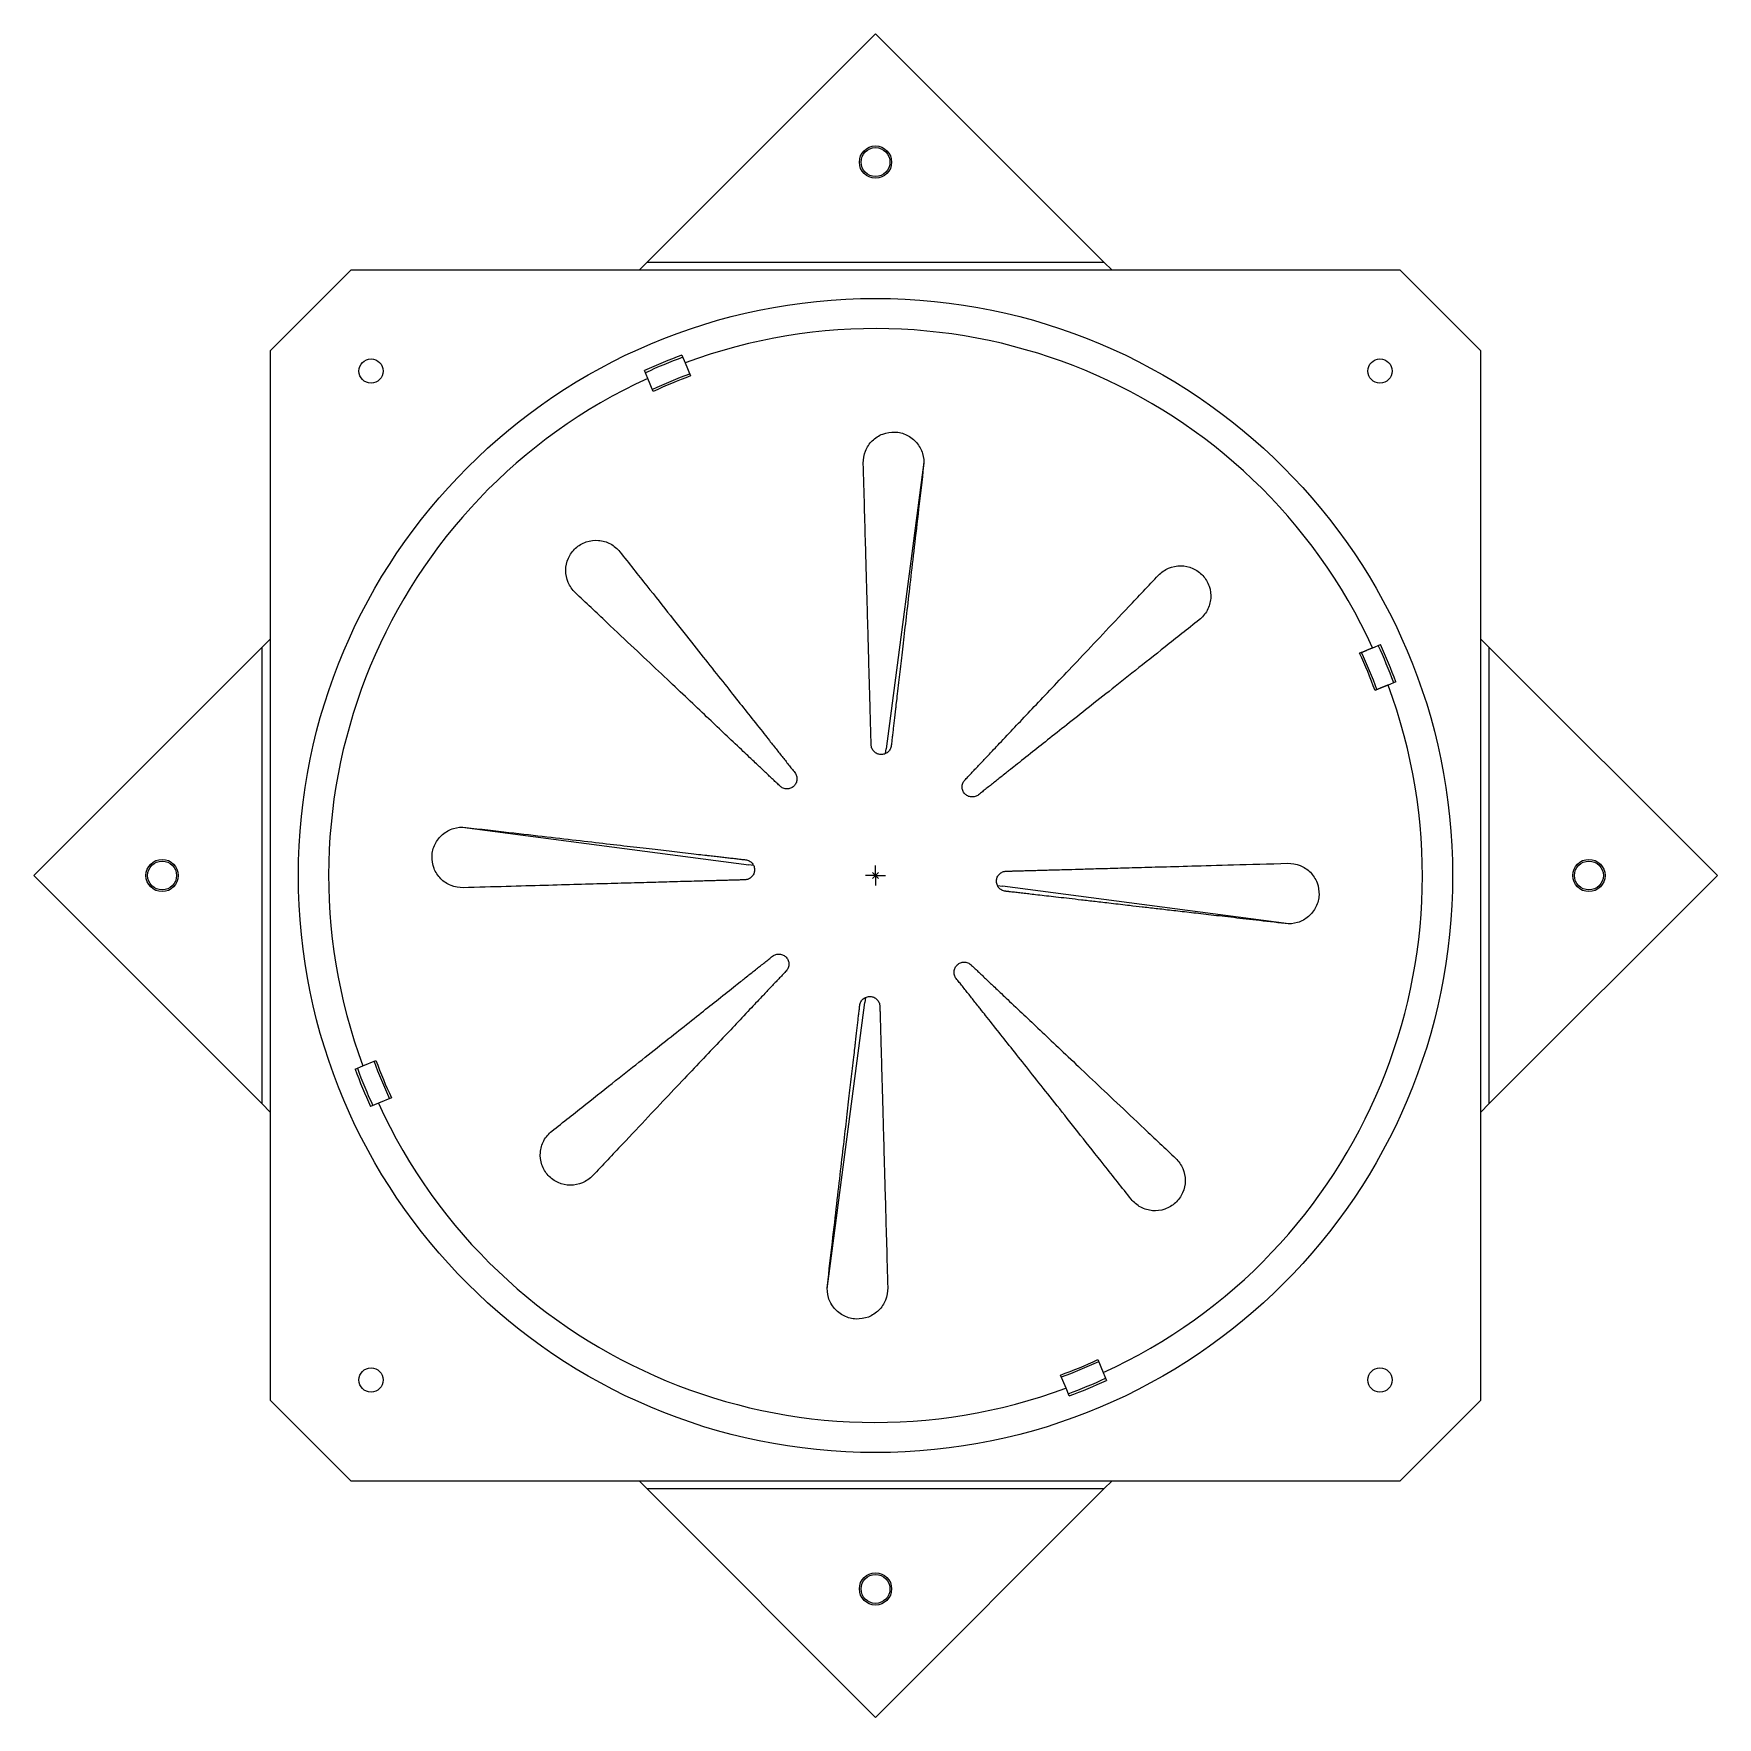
# Model space of a CAD drawing. Extents: x -1457 to 23780, y -2071 to 4205.
# Drawn here: x 21136.63 to 21178.35, y 1442.92 to 1484.64 of the extents above; entities that cross this region are included whole.
import ezdxf

# ---------------------------------------------------------------- set-up
doc = ezdxf.new("R2010")
doc.units = 0
doc.header["$MEASUREMENT"] = 0
doc.linetypes.add('HIDDEN', pattern=[0.375, 0.25, -0.125])
doc.layers.get('0').update_dxf_attribs({"color": 9, "lineweight": 9})
doc.layers.add('GEB-BEZUG', color=9, linetype='Continuous', lineweight=25)
doc.layers.add('M-TEFRIS2-015', color=129, linetype='Continuous', lineweight=9)

# ---------------------------------------------------------------- blocks, each defined once
blk = doc.blocks.new('Einfügepunkt')
at = {"layer": 'GEB-BEZUG'}
for p, q in [((-0.71, -0.71), (0.71, 0.71)), ((-0.71, 0.71), (0.71, -0.71))]:
    blk.add_line(p, q, dxfattribs=at)
blk = doc.blocks.new('p-suzgec')
at = {"ltscale": 25}
for p, q in [((-5.91, 15.2), (-0.25, 20.86)), ((-0.25, 20.86), (5.41, 15.2)), ((-6.11, 15), (-5.91, 15.2)), ((-5.91, 15.2), (5.41, 15.2)), ((5.41, 15.2), (5.61, 15)), ((-13.25, 15), (-15.25, 13)), ((12.75, 15), (-13.25, 15)), ((14.75, 13), (12.75, 15)), ((-15.25, 13), (-15.25, -13)), ((14.75, -13), (14.75, 13)), ((-5.05, 12.896), (-4.97, 12.701)), ((-4.97, 12.701), (-4.836, 12.378)), ((-5.894, 12.319), (-5.974, 12.513)), ((-5.76, 11.995), (-5.894, 12.319)), ((0.947, 10.242), (0.012, 3.143)), ((-15.45, 5.66), (-15.25, 5.86)), ((14.75, 5.86), (14.95, 5.66)), ((-21.11, 0), (-15.45, 5.66)), ((-15.45, -5.66), (-15.45, 5.66)), ((12.069, 5.644), (12.263, 5.724)), ((14.95, 5.66), (14.95, -5.66)), ((14.95, 5.66), (20.61, 0)), ((12.646, 4.8), (12.451, 4.72)), ((-0.004, 3.02), (0.012, 3.143)), ((-10.492, 1.197), (-3.393, 0.262)), ((-15.45, -5.66), (-21.11, 0)), ((-3.27, 0.246), (-3.393, 0.262)), ((-0.25, 0), (-0.5, 0)), ((-0.25, 0), (-0.25, 0.25)), ((-0.25, 0), (0, 0)), ((-0.25, 0), (-0.25, -0.25)), ((20.61, 0), (14.95, -5.66)), ((2.77, -0.246), (2.893, -0.262)), ((9.992, -1.197), (2.893, -0.262)), ((-1.447, -10.242), (-0.512, -3.143)), ((-0.496, -3.02), (-0.512, -3.143)), ((-12.951, -4.72), (-12.628, -4.586)), ((-13.146, -4.8), (-12.951, -4.72)), ((-15.25, -5.86), (-15.45, -5.66)), ((-12.569, -5.644), (-12.763, -5.724)), ((-12.245, -5.51), (-12.569, -5.644)), ((14.95, -5.66), (14.75, -5.86)), ((5.26, -11.995), (5.394, -12.319)), ((4.47, -12.701), (4.336, -12.378)), ((5.394, -12.319), (5.474, -12.513)), ((4.55, -12.896), (4.47, -12.701)), ((-15.25, -13), (-13.25, -15)), ((12.75, -15), (14.75, -13)), ((-13.25, -15), (12.75, -15)), ((-5.91, -15.2), (-6.11, -15)), ((5.61, -15), (5.41, -15.2)), ((5.41, -15.2), (-5.91, -15.2)), ((-0.25, -20.86), (-5.91, -15.2)), ((5.41, -15.2), (-0.25, -20.86))]:
    blk.add_line(p, q, dxfattribs=at)
for centre, radius in [((-0.25, 17.678), 0.4), ((-0.25, 17.678), 0.358), ((-0.25, 0), 14.3), ((-12.75, 12.5), 0.3), ((12.25, 12.5), 0.3), ((-17.928, 0), 0.4), ((-17.928, 0), 0.358), ((17.428, 0), 0.4), ((17.428, 0), 0.358), ((-12.75, -12.5), 0.3), ((12.25, -12.5), 0.3), ((-0.25, -17.678), 0.4), ((-0.25, -17.678), 0.358)]:
    blk.add_circle(centre, radius, dxfattribs=at)
for radius, start, end in [(13.55, 24.6147, 110.3853), (13.76, 110.4176, 114.5824), (13.7, 110.4084, 114.5916), (13.55, 114.6147, 200.3853), (13.252, 110.3378, 114.6622), (13.2, 110.3292, 114.6708), (13.2, 20.3292, 24.6708), (13.252, 20.3378, 24.6622), (13.7, 20.4084, 24.5916), (13.76, 20.4176, 24.5824), (13.55, 294.6147, 20.3853), (13.2, 200.3292, 204.6708), (13.76, 200.4176, 204.5824), (13.7, 200.4084, 204.5916), (13.252, 200.3378, 204.6622), (13.55, 204.6147, 290.3853), (13.2, 290.3292, 294.6708), (13.252, 290.3378, 294.6622), (13.7, 290.4084, 294.5916), (13.76, 290.4176, 294.5824)]:
    blk.add_arc((-0.25, 0), radius, start, end, dxfattribs=at)
for points, knots in [([(-0.553, 10.219), (-0.555, 10.317), (-0.538, 10.422), (-0.46, 10.616), (-0.4, 10.705), (-0.259, 10.843), (-0.17, 10.902), (0.025, 10.978), (0.131, 10.994), (0.329, 10.985), (0.433, 10.96), (0.621, 10.868), (0.705, 10.801), (0.833, 10.651), (0.885, 10.557), (0.945, 10.357), (0.953, 10.252), (0.942, 10.154)], [2.169268, 2.169268, 2.169268, 2.169268, 2.468107, 2.468107, 2.768207, 2.768207, 3.065525, 3.065525, 3.362844, 3.362844, 3.660162, 3.660162, 3.95748, 3.95748, 4.257581, 4.257581, 4.55635, 4.55635, 4.55635, 4.55635]), ([(-7.69, 7.012), (-7.761, 7.08), (-7.823, 7.166), (-7.905, 7.358), (-7.925, 7.463), (-7.924, 7.661), (-7.903, 7.765), (-7.818, 7.957), (-7.755, 8.043), (-7.608, 8.177), (-7.517, 8.233), (-7.319, 8.301), (-7.213, 8.313), (-7.016, 8.297), (-6.913, 8.267), (-6.729, 8.169), (-6.648, 8.1), (-6.587, 8.023)], [2.169268, 2.169268, 2.169268, 2.169268, 2.468107, 2.468107, 2.768207, 2.768207, 3.065525, 3.065525, 3.362844, 3.362844, 3.660162, 3.660162, 3.95748, 3.95748, 4.257581, 4.257581, 4.55635, 4.55635, 4.55635, 4.55635]), ([(6.762, 7.44), (6.83, 7.511), (6.916, 7.573), (7.108, 7.655), (7.213, 7.675), (7.411, 7.674), (7.515, 7.653), (7.707, 7.568), (7.793, 7.505), (7.927, 7.358), (7.983, 7.267), (8.051, 7.069), (8.063, 6.963), (8.047, 6.766), (8.017, 6.663), (7.919, 6.479), (7.85, 6.398), (7.773, 6.337)], [2.169268, 2.169268, 2.169268, 2.169268, 2.468107, 2.468107, 2.768207, 2.768207, 3.065525, 3.065525, 3.362844, 3.362844, 3.660162, 3.660162, 3.95748, 3.95748, 4.257581, 4.257581, 4.55635, 4.55635, 4.55635, 4.55635]), ([(0.14, 3.218), (0.14, 3.218), (0.14, 3.217), (0.14, 3.217), (0.136, 3.187), (0.127, 3.156), (0.097, 3.1), (0.076, 3.075), (0.03, 3.037), (0.002, 3.021), (-0.057, 3), (-0.089, 2.996), (-0.149, 2.998), (-0.18, 3.005), (-0.238, 3.031), (-0.265, 3.05), (-0.307, 3.092), (-0.325, 3.119), (-0.35, 3.177), (-0.357, 3.209), (-0.358, 3.245), (-0.358, 3.251), (-0.358, 3.258)], [-0.0013985, -0.0013985, -0.0013985, -0.0013985, 0, 0, 0, 0.0909291, 0.0909291, 0.1818582, 0.1818582, 0.2711248, 0.2711248, 0.3603915, 0.3603915, 0.4496581, 0.4496581, 0.5389247, 0.5389247, 0.6298538, 0.6298538, 0.7207829, 0.7207829, 0.7401198, 0.7401198, 0.7401198, 0.7401198]), ([(-2.25, 2.551), (-2.249, 2.551), (-2.249, 2.551), (-2.249, 2.55), (-2.231, 2.527), (-2.215, 2.498), (-2.197, 2.437), (-2.194, 2.405), (-2.199, 2.345), (-2.207, 2.314), (-2.235, 2.258), (-2.255, 2.232), (-2.299, 2.192), (-2.326, 2.174), (-2.385, 2.152), (-2.417, 2.146), (-2.476, 2.146), (-2.508, 2.152), (-2.567, 2.176), (-2.595, 2.193), (-2.621, 2.218), (-2.626, 2.222), (-2.63, 2.227)], [-0.0013985, -0.0013985, -0.0013985, -0.0013985, 0, 0, 0, 0.0909291, 0.0909291, 0.1818582, 0.1818582, 0.2711248, 0.2711248, 0.3603915, 0.3603915, 0.4496581, 0.4496581, 0.5389247, 0.5389247, 0.6298538, 0.6298538, 0.7207829, 0.7207829, 0.7401198, 0.7401198, 0.7401198, 0.7401198]), ([(2.301, 2), (2.301, 1.999), (2.301, 1.999), (2.3, 1.999), (2.277, 1.981), (2.248, 1.965), (2.187, 1.947), (2.155, 1.944), (2.095, 1.949), (2.064, 1.957), (2.008, 1.985), (1.982, 2.005), (1.942, 2.049), (1.924, 2.076), (1.902, 2.135), (1.896, 2.167), (1.896, 2.226), (1.902, 2.258), (1.926, 2.317), (1.943, 2.345), (1.968, 2.371), (1.972, 2.376), (1.977, 2.38)], [-0.0013985, -0.0013985, -0.0013985, -0.0013985, 0, 0, 0, 0.0909291, 0.0909291, 0.1818582, 0.1818582, 0.2711248, 0.2711248, 0.3603915, 0.3603915, 0.4496581, 0.4496581, 0.5389247, 0.5389247, 0.6298538, 0.6298538, 0.7207829, 0.7207829, 0.7401198, 0.7401198, 0.7401198, 0.7401198]), ([(-10.469, -0.303), (-10.567, -0.305), (-10.672, -0.288), (-10.866, -0.21), (-10.955, -0.15), (-11.093, -0.009), (-11.152, 0.08), (-11.228, 0.275), (-11.244, 0.381), (-11.235, 0.579), (-11.21, 0.683), (-11.118, 0.871), (-11.051, 0.955), (-10.901, 1.083), (-10.807, 1.135), (-10.607, 1.195), (-10.502, 1.203), (-10.404, 1.192)], [2.169268, 2.169268, 2.169268, 2.169268, 2.468107, 2.468107, 2.768207, 2.768207, 3.065525, 3.065525, 3.362844, 3.362844, 3.660162, 3.660162, 3.95748, 3.95748, 4.257581, 4.257581, 4.55635, 4.55635, 4.55635, 4.55635]), ([(-3.468, 0.39), (-3.468, 0.39), (-3.467, 0.39), (-3.467, 0.39), (-3.437, 0.386), (-3.406, 0.377), (-3.35, 0.347), (-3.325, 0.326), (-3.287, 0.28), (-3.271, 0.252), (-3.25, 0.193), (-3.246, 0.161), (-3.248, 0.101), (-3.255, 0.07), (-3.281, 0.012), (-3.3, -0.015), (-3.342, -0.057), (-3.369, -0.075), (-3.427, -0.1), (-3.459, -0.107), (-3.495, -0.108), (-3.501, -0.108), (-3.508, -0.108)], [-0.0013985, -0.0013985, -0.0013985, -0.0013985, 0, 0, 0, 0.0909291, 0.0909291, 0.1818582, 0.1818582, 0.2711248, 0.2711248, 0.3603915, 0.3603915, 0.4496581, 0.4496581, 0.5389247, 0.5389247, 0.6298538, 0.6298538, 0.7207829, 0.7207829, 0.7401198, 0.7401198, 0.7401198, 0.7401198]), ([(2.968, -0.39), (2.968, -0.39), (2.967, -0.39), (2.967, -0.39), (2.937, -0.386), (2.906, -0.377), (2.85, -0.347), (2.825, -0.326), (2.787, -0.28), (2.771, -0.252), (2.75, -0.193), (2.746, -0.161), (2.748, -0.101), (2.755, -0.07), (2.781, -0.012), (2.8, 0.015), (2.842, 0.057), (2.869, 0.075), (2.927, 0.1), (2.959, 0.107), (2.995, 0.108), (3.001, 0.108), (3.008, 0.108)], [-0.0013985, -0.0013985, -0.0013985, -0.0013985, 0, 0, 0, 0.0909291, 0.0909291, 0.1818582, 0.1818582, 0.2711248, 0.2711248, 0.3603915, 0.3603915, 0.4496581, 0.4496581, 0.5389247, 0.5389247, 0.6298538, 0.6298538, 0.7207829, 0.7207829, 0.7401198, 0.7401198, 0.7401198, 0.7401198]), ([(9.969, 0.303), (10.067, 0.305), (10.172, 0.288), (10.366, 0.21), (10.455, 0.15), (10.593, 0.009), (10.652, -0.08), (10.728, -0.275), (10.744, -0.381), (10.735, -0.579), (10.71, -0.683), (10.618, -0.871), (10.551, -0.955), (10.401, -1.083), (10.307, -1.135), (10.107, -1.195), (10.002, -1.203), (9.904, -1.192)], [2.169268, 2.169268, 2.169268, 2.169268, 2.468107, 2.468107, 2.768207, 2.768207, 3.065525, 3.065525, 3.362844, 3.362844, 3.660162, 3.660162, 3.95748, 3.95748, 4.257581, 4.257581, 4.55635, 4.55635, 4.55635, 4.55635]), ([(-2.801, -2), (-2.801, -1.999), (-2.801, -1.999), (-2.8, -1.999), (-2.777, -1.981), (-2.748, -1.965), (-2.687, -1.947), (-2.655, -1.944), (-2.595, -1.949), (-2.564, -1.957), (-2.508, -1.985), (-2.482, -2.005), (-2.442, -2.049), (-2.424, -2.076), (-2.402, -2.135), (-2.396, -2.167), (-2.396, -2.226), (-2.402, -2.258), (-2.426, -2.317), (-2.443, -2.345), (-2.468, -2.371), (-2.472, -2.376), (-2.477, -2.38)], [-0.0013985, -0.0013985, -0.0013985, -0.0013985, 0, 0, 0, 0.0909291, 0.0909291, 0.1818582, 0.1818582, 0.2711248, 0.2711248, 0.3603915, 0.3603915, 0.4496581, 0.4496581, 0.5389247, 0.5389247, 0.6298538, 0.6298538, 0.7207829, 0.7207829, 0.7401198, 0.7401198, 0.7401198, 0.7401198]), ([(1.75, -2.551), (1.749, -2.551), (1.749, -2.551), (1.749, -2.55), (1.731, -2.527), (1.715, -2.498), (1.697, -2.437), (1.694, -2.405), (1.699, -2.345), (1.707, -2.314), (1.735, -2.258), (1.755, -2.232), (1.799, -2.192), (1.826, -2.174), (1.885, -2.152), (1.917, -2.146), (1.976, -2.146), (2.008, -2.152), (2.067, -2.176), (2.095, -2.193), (2.121, -2.218), (2.126, -2.222), (2.13, -2.227)], [-0.0013985, -0.0013985, -0.0013985, -0.0013985, 0, 0, 0, 0.0909291, 0.0909291, 0.1818582, 0.1818582, 0.2711248, 0.2711248, 0.3603915, 0.3603915, 0.4496581, 0.4496581, 0.5389247, 0.5389247, 0.6298538, 0.6298538, 0.7207829, 0.7207829, 0.7401198, 0.7401198, 0.7401198, 0.7401198]), ([(-0.64, -3.218), (-0.64, -3.218), (-0.64, -3.217), (-0.64, -3.217), (-0.636, -3.187), (-0.627, -3.156), (-0.597, -3.1), (-0.576, -3.075), (-0.53, -3.037), (-0.502, -3.021), (-0.443, -3), (-0.411, -2.996), (-0.351, -2.998), (-0.32, -3.005), (-0.262, -3.031), (-0.235, -3.05), (-0.193, -3.092), (-0.175, -3.119), (-0.15, -3.177), (-0.143, -3.209), (-0.142, -3.245), (-0.142, -3.251), (-0.142, -3.258)], [-0.0013985, -0.0013985, -0.0013985, -0.0013985, 0, 0, 0, 0.0909291, 0.0909291, 0.1818582, 0.1818582, 0.2711248, 0.2711248, 0.3603915, 0.3603915, 0.4496581, 0.4496581, 0.5389247, 0.5389247, 0.6298538, 0.6298538, 0.7207829, 0.7207829, 0.7401198, 0.7401198, 0.7401198, 0.7401198]), ([(-7.262, -7.44), (-7.33, -7.511), (-7.416, -7.573), (-7.608, -7.655), (-7.713, -7.675), (-7.911, -7.674), (-8.015, -7.653), (-8.207, -7.568), (-8.293, -7.505), (-8.427, -7.358), (-8.483, -7.267), (-8.551, -7.069), (-8.563, -6.963), (-8.547, -6.766), (-8.517, -6.663), (-8.419, -6.479), (-8.35, -6.398), (-8.273, -6.337)], [2.169268, 2.169268, 2.169268, 2.169268, 2.468107, 2.468107, 2.768207, 2.768207, 3.065525, 3.065525, 3.362844, 3.362844, 3.660162, 3.660162, 3.95748, 3.95748, 4.257581, 4.257581, 4.55635, 4.55635, 4.55635, 4.55635]), ([(7.19, -7.012), (7.261, -7.08), (7.323, -7.166), (7.405, -7.358), (7.425, -7.463), (7.424, -7.661), (7.403, -7.765), (7.318, -7.957), (7.255, -8.043), (7.108, -8.177), (7.017, -8.233), (6.819, -8.301), (6.713, -8.313), (6.516, -8.297), (6.413, -8.267), (6.229, -8.169), (6.148, -8.1), (6.087, -8.023)], [2.169268, 2.169268, 2.169268, 2.169268, 2.468107, 2.468107, 2.768207, 2.768207, 3.065525, 3.065525, 3.362844, 3.362844, 3.660162, 3.660162, 3.95748, 3.95748, 4.257581, 4.257581, 4.55635, 4.55635, 4.55635, 4.55635]), ([(0.053, -10.219), (0.055, -10.317), (0.038, -10.422), (-0.04, -10.616), (-0.1, -10.705), (-0.241, -10.843), (-0.33, -10.902), (-0.525, -10.978), (-0.631, -10.994), (-0.829, -10.985), (-0.933, -10.96), (-1.121, -10.868), (-1.205, -10.801), (-1.333, -10.651), (-1.385, -10.557), (-1.445, -10.357), (-1.453, -10.252), (-1.442, -10.154)], [2.169268, 2.169268, 2.169268, 2.169268, 2.468107, 2.468107, 2.768207, 2.768207, 3.065525, 3.065525, 3.362844, 3.362844, 3.660162, 3.660162, 3.95748, 3.95748, 4.257581, 4.257581, 4.55635, 4.55635, 4.55635, 4.55635])]:
    blk.add_open_spline(points, degree=3, knots=knots, dxfattribs=at)
for points, weights in [([(-0.358, 3.258), (-0.405, 4.941), (-0.553, 10.219)], [1, 1.1928901223, 1.04336959175]), ([(0.942, 10.154), (0.333, 4.888), (0.14, 3.218)], [1.04357122043, 1.19470432993, 1]), ([(-6.587, 8.023), (-3.294, 3.869), (-2.25, 2.551)], [1.04357122128, 1.19470433435, 1]), ([(1.977, 2.38), (3.134, 3.603), (6.762, 7.44)], [1, 1.19289012017, 1.04336959134]), ([(-2.63, 2.227), (-3.853, 3.384), (-7.69, 7.012)], [1, 1.19289012244, 1.04336959178]), ([(7.773, 6.337), (3.619, 3.044), (2.301, 2)], [1.04357122006, 1.19470432802, 1]), ([(11.745, 5.51), (11.905, 5.576), (12.069, 5.644)], [1.02554744525, 1.0127799804, 1]), ([(12.451, 4.72), (12.287, 4.652), (12.128, 4.586)], [1, 1.0127799804, 1.02554744526]), ([(-10.404, 1.192), (-5.138, 0.583), (-3.468, 0.39)], [1.04357122072, 1.19470433147, 1]), ([(-3.508, -0.108), (-5.191, -0.155), (-10.469, -0.303)], [1, 1.19289012449, 1.04336959218]), ([(-8.273, -6.337), (-4.119, -3.044), (-2.801, -2)], [1.04357122094, 1.1947043326, 1]), ([(-2.477, -2.38), (-3.634, -3.603), (-7.262, -7.44)], [1, 1.19289012327, 1.04336959194]), ([(2.13, -2.227), (3.353, -3.384), (7.19, -7.012)], [1, 1.19289011781, 1.04336959088]), ([(6.087, -8.023), (2.794, -3.869), (1.75, -2.551)], [1.04357121982, 1.19470432681, 1]), ([(-1.442, -10.154), (-0.833, -4.888), (-0.64, -3.218)], [1.04357122103, 1.19470433305, 1]), ([(-0.142, -3.258), (-0.095, -4.941), (0.053, -10.219)], [1, 1.19289011339, 1.04336959002])]:
    blk.add_rational_spline(points, weights, degree=2, dxfattribs=at)
for points, weights, knots in [([(3.008, 0.108), (3.535, 0.123), (6.012, 0.192), (9.969, 0.303)], [4.14064799907, 3.56700040162, 2.15953650571, 1.32480586323], [27.48414514, 27.48414514, 27.48414514, 27.50397367, 27.53272487, 27.53272487, 27.53272487]), ([(9.904, -1.192), (7.924, -0.963), (4.698, -0.59), (3.266, -0.425), (2.968, -0.39)], [1.32476723726, 1.64485472039, 2.71311941379, 3.81141839734, 4.16242382948], [0.00590224, 0.00590224, 0.00590224, 0.01753913, 0.04477222, 0.05758123, 0.05758123, 0.05758123])]:
    blk.add_rational_spline(points, weights, degree=2, knots=knots, dxfattribs=at)
at = {"ltscale": 25, "xscale": 0.1, "yscale": 0.1, "zscale": 0.1}
blk.add_blockref('Einfügepunkt', (-0.25, 0), dxfattribs=at)

msp = doc.modelspace()

# ---------------------------------------------------------------- block references
at = {"layer": 'M-TEFRIS2-015', "linetype": 'HIDDEN', "lineweight": 0}
msp.add_blockref('p-suzgec', (21157.743, 1463.78), dxfattribs=at)

doc.saveas('drawing.dxf')
